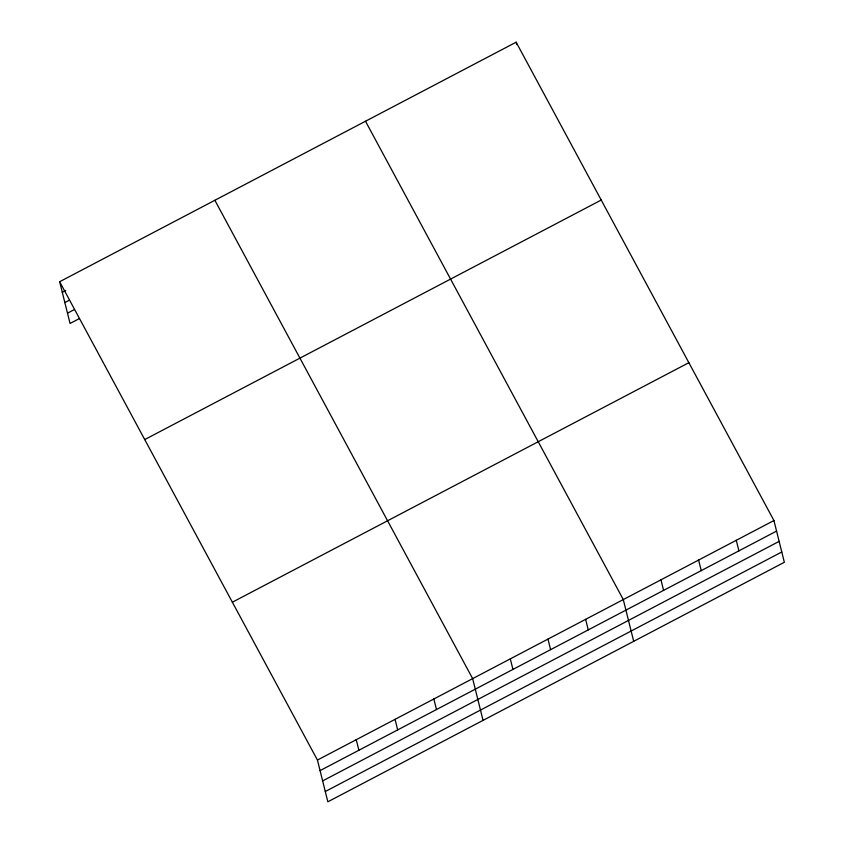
<?xml version="1.0" encoding="UTF-8"?>
<svg xmlns="http://www.w3.org/2000/svg" width="844" height="844" viewBox="0 0 844 844"><rect width="100%" height="100%" fill="white"/><g stroke="black" fill="none" stroke-linecap="round" stroke-linejoin="round"><path stroke-width="1.27" d="M59.66 281.717L516.148 42.2L773.937 520.537L784.34 562.283L327.852 801.8L317.439 760.064L59.66 281.717L70.063 323.463L79.199 318.673M62.287 292.277L65.716 290.484M64.861 302.563L69.419 300.169M67.499 313.166L74.346 309.579M144.725 439.576L601.223 200.049M232.374 602.205L688.862 362.688M317.439 760.064L773.937 520.537M320.076 770.614L776.564 531.098M322.64 780.911L779.128 541.384M325.288 791.514L781.776 551.987M365.505 121.241L623.294 599.578L633.696 641.324M214.861 200.281L472.651 678.629L483.053 720.365M736.274 540.297L738.901 550.858M698.61 560.057L701.248 570.618M660.957 579.817L663.584 590.378M516.148 42.2L516.739 44.542M585.63 619.338L588.268 629.898M547.967 639.108L550.604 649.658M510.314 658.869L512.941 669.419M433.848 698.98L436.485 709.54M395.045 719.341L397.682 729.902M356.242 739.703L358.879 750.253"/></g></svg>
